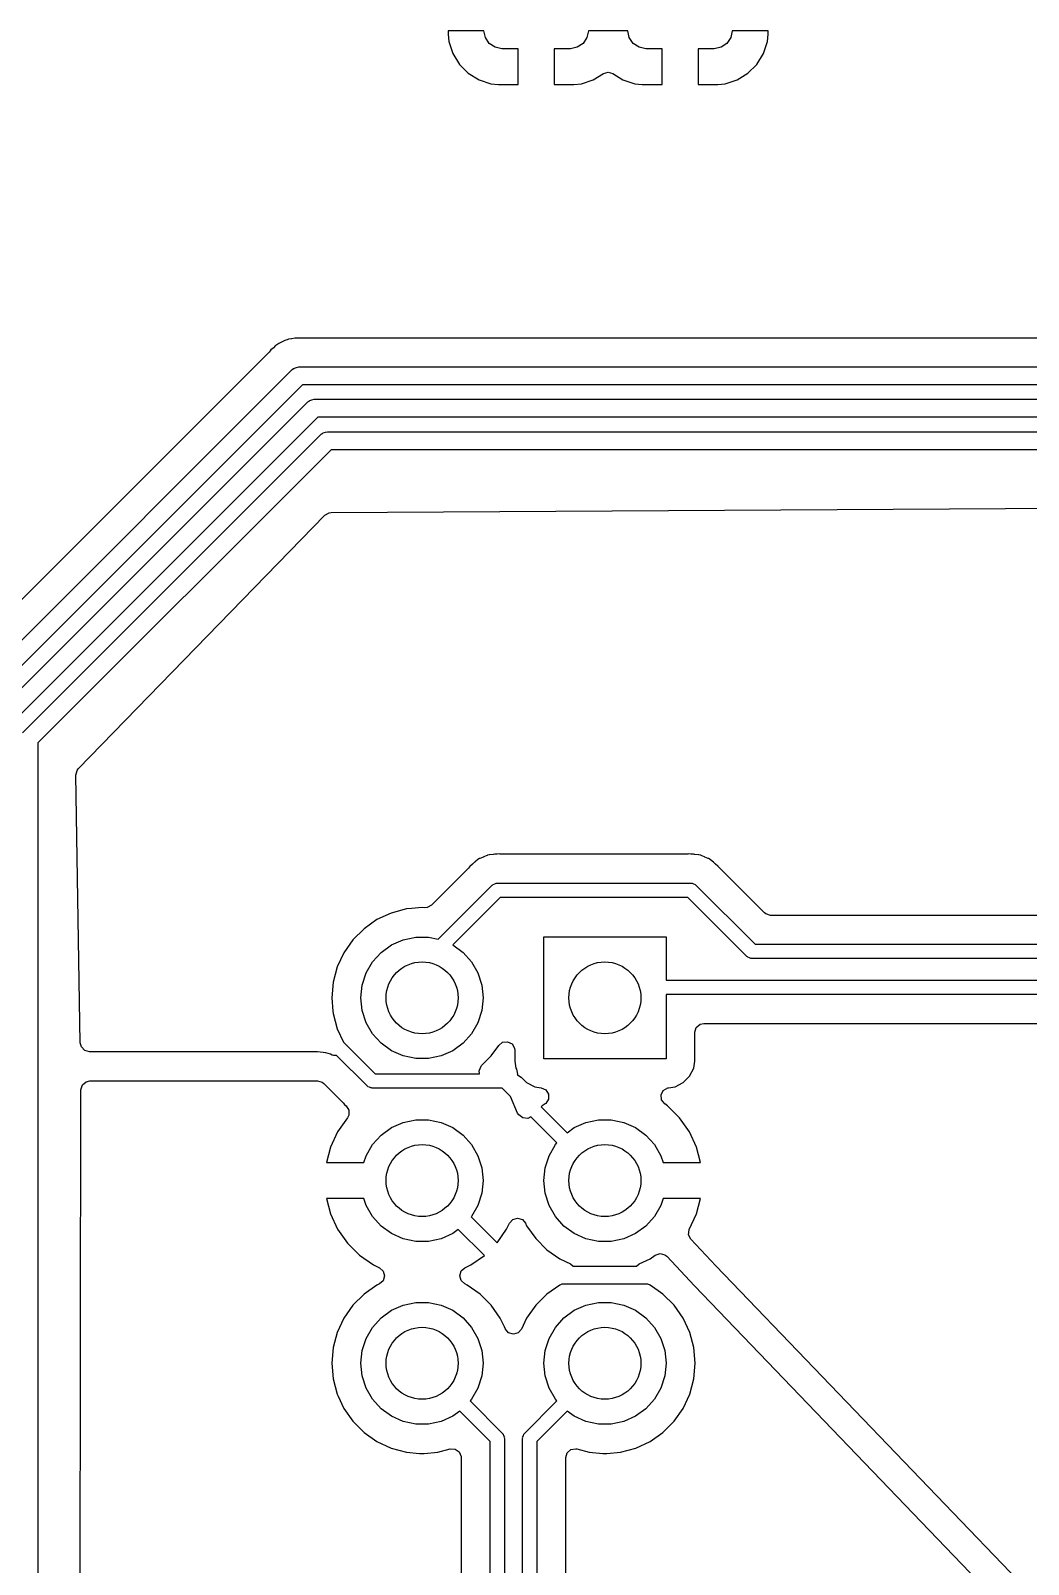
# Model space of a CAD drawing. Extents: x 0.71 to 7.56, y -5.16 to -0.79.
# Drawn here: x 5.849 to 6.395, y -3.257 to -2.417 of the extents above; entities that cross this region are included whole.
import ezdxf

# ---------------------------------------------------------------- set-up
doc = ezdxf.new("R2010")
doc.units = 0
doc.header["$MEASUREMENT"] = 0
doc.layers.add('BLACK', color=7, linetype='CONTINUOUS')

msp = doc.modelspace()

# ---------------------------------------------------------------- linework, layer by layer
at = {"layer": 'BLACK', "linetype": 'CONTINUOUS'}
for p, q in [((6.09744, -2.41732), (6.07776, -2.41732)), ((6.07776, -2.41732), (6.07776, -2.41929)), ((6.09819, -2.42109), (6.09744, -2.41732)), ((6.15453, -2.41732), (6.15378, -2.42109)), ((6.17618, -2.41732), (6.15453, -2.41732)), ((6.17693, -2.42109), (6.17618, -2.41732)), ((6.23327, -2.41732), (6.23252, -2.42109)), ((6.25295, -2.41732), (6.23327, -2.41732)), ((6.25295, -2.41929), (6.25295, -2.41732)), ((6.07776, -2.41929), (6.07817, -2.42333)), ((6.07817, -2.42333), (6.08034, -2.42989)), ((6.10032, -2.42428), (6.09819, -2.42109)), ((6.10352, -2.42642), (6.10032, -2.42428)), ((6.15164, -2.42428), (6.14845, -2.42642)), ((6.15378, -2.42109), (6.15164, -2.42428)), ((6.17906, -2.42428), (6.17693, -2.42109)), ((6.18226, -2.42642), (6.17906, -2.42428)), ((6.23038, -2.42428), (6.22719, -2.42642)), ((6.23252, -2.42109), (6.23038, -2.42428)), ((6.25037, -2.42989), (6.25254, -2.42333)), ((6.25254, -2.42333), (6.25295, -2.41929)), ((6.25254, -2.42333), (6.25254, -2.42333)), ((6.25295, -2.41929), (6.25295, -2.41929)), ((6.08034, -2.42989), (6.08034, -2.42989)), ((6.08034, -2.42989), (6.08396, -2.43576)), ((6.10728, -2.42717), (6.10352, -2.42642)), ((6.11614, -2.42717), (6.10728, -2.42717)), ((6.11614, -2.44685), (6.11614, -2.42717)), ((6.14469, -2.42717), (6.13583, -2.42717)), ((6.13583, -2.42717), (6.13583, -2.44685)), ((6.14845, -2.42642), (6.14469, -2.42717)), ((6.18602, -2.42717), (6.18226, -2.42642)), ((6.19488, -2.42717), (6.18602, -2.42717)), ((6.19488, -2.44685), (6.19488, -2.42717)), ((6.22343, -2.42717), (6.21457, -2.42717)), ((6.21457, -2.42717), (6.21457, -2.44685)), ((6.22719, -2.42642), (6.22343, -2.42717)), ((6.24674, -2.43576), (6.25037, -2.42989)), ((6.25037, -2.42989), (6.25037, -2.42989)), ((6.08396, -2.43576), (6.08884, -2.44064)), ((6.08884, -2.44064), (6.09472, -2.44427)), ((6.15725, -2.44427), (6.16279, -2.44085)), ((6.16279, -2.44085), (6.16544, -2.44012)), ((6.16544, -2.44012), (6.16792, -2.44085)), ((6.16792, -2.44085), (6.17346, -2.44427)), ((6.23599, -2.44427), (6.24186, -2.44064)), ((6.24186, -2.44064), (6.24674, -2.43576)), ((6.09472, -2.44427), (6.09472, -2.44427)), ((6.09472, -2.44427), (6.10127, -2.44644)), ((6.10127, -2.44644), (6.10127, -2.44644)), ((6.10127, -2.44644), (6.10532, -2.44685)), ((6.10532, -2.44685), (6.11614, -2.44685)), ((6.11614, -2.44685), (6.11614, -2.44685)), ((6.13583, -2.44685), (6.14665, -2.44685)), ((6.14665, -2.44685), (6.1507, -2.44644)), ((6.14665, -2.44685), (6.14665, -2.44685)), ((6.1507, -2.44644), (6.15725, -2.44427)), ((6.15725, -2.44427), (6.15725, -2.44427)), ((6.17346, -2.44427), (6.17346, -2.44427)), ((6.17346, -2.44427), (6.18001, -2.44644)), ((6.18001, -2.44644), (6.18001, -2.44644)), ((6.18001, -2.44644), (6.18406, -2.44685)), ((6.18406, -2.44685), (6.19488, -2.44685)), ((6.19488, -2.44685), (6.19488, -2.44685)), ((6.21457, -2.44685), (6.22539, -2.44685)), ((6.22539, -2.44685), (6.22944, -2.44644)), ((6.22539, -2.44685), (6.22539, -2.44685)), ((6.22944, -2.44644), (6.23599, -2.44427)), ((6.23599, -2.44427), (6.23599, -2.44427)), ((5.97989, -2.59322), (5.79861, -2.77449)), ((5.98042, -2.59258), (5.97989, -2.59322)), ((5.9808, -2.59205), (5.98042, -2.59258)), ((5.98209, -2.591), (5.9808, -2.59205)), ((5.98227, -2.59083), (5.98209, -2.591)), ((5.98344, -2.58966), (5.98227, -2.59083)), ((5.98402, -2.58934), (5.98344, -2.58966)), ((5.98344, -2.58966), (5.98344, -2.58966)), ((5.9847, -2.58887), (5.98402, -2.58934)), ((5.98521, -2.58846), (5.9847, -2.58887)), ((5.98673, -2.5878), (5.98521, -2.58846)), ((5.98521, -2.58846), (5.98521, -2.58846)), ((5.98696, -2.58768), (5.98673, -2.5878)), ((5.9884, -2.58687), (5.98696, -2.58768)), ((5.98904, -2.58672), (5.9884, -2.58687)), ((5.9884, -2.58687), (5.9884, -2.58687)), ((5.98983, -2.58645), (5.98904, -2.58672)), ((5.99043, -2.58619), (5.98983, -2.58645)), ((5.99207, -2.58596), (5.99043, -2.58619)), ((5.99232, -2.58592), (5.99207, -2.58596)), ((5.99393, -2.58553), (5.99232, -2.58592)), ((5.99642, -2.58561), (5.99393, -2.58553)), ((5.99393, -2.58553), (5.99393, -2.58553)), ((5.99393, -2.58553), (5.99393, -2.58553)), ((6.62327, -2.58561), (5.99642, -2.58561)), ((5.9934, -2.60216), (5.99351, -2.60213)), ((5.99351, -2.60213), (5.9937, -2.60198)), ((5.9937, -2.60198), (5.99489, -2.60172)), ((5.99489, -2.60172), (5.99606, -2.60138)), ((5.99606, -2.60138), (6.63182, -2.60138)), ((5.80951, -2.78589), (5.99258, -2.60282)), ((5.99258, -2.60282), (5.99329, -2.60229)), ((5.99329, -2.60229), (5.9934, -2.60216)), ((5.9981, -2.61122), (5.81791, -2.79141)), ((6.63386, -2.61122), (5.9981, -2.61122)), ((5.82723, -2.7943), (6.00099, -2.62054)), ((6.00099, -2.62054), (6.0017, -2.62001)), ((6.0017, -2.62001), (6.00181, -2.61988)), ((6.00181, -2.61988), (6.00191, -2.61985)), ((6.00191, -2.61985), (6.00211, -2.6197)), ((6.00211, -2.6197), (6.0033, -2.61944)), ((6.0033, -2.61944), (6.00447, -2.61909)), ((6.00447, -2.61909), (6.65097, -2.61909)), ((6.00651, -2.62894), (5.83563, -2.79982)), ((6.65301, -2.62894), (6.00651, -2.62894)), ((5.84495, -2.80164), (6.00833, -2.63825)), ((6.00833, -2.63825), (6.00903, -2.63773)), ((6.00903, -2.63773), (6.00915, -2.63759)), ((6.00915, -2.63759), (6.00925, -2.63756)), ((6.00925, -2.63756), (6.00945, -2.63741)), ((6.00945, -2.63741), (6.01064, -2.63715)), ((6.01064, -2.63715), (6.01181, -2.63681)), ((6.01181, -2.63681), (6.68157, -2.63681)), ((6.01385, -2.64665), (5.85335, -2.80716)), ((6.6877, -2.64665), (6.01385, -2.64665)), ((6.01386, -2.68109), (6.6515, -2.67718)), ((5.87543, -2.82138), (6.01039, -2.68257)), ((6.01039, -2.68257), (6.01278, -2.68122)), ((6.01278, -2.68122), (6.01386, -2.68109)), ((5.85335, -2.80716), (5.85335, -3.59012)), ((5.87405, -2.82487), (5.87478, -2.82221)), ((5.87658, -2.97138), (5.87405, -2.82487)), ((5.87478, -2.82221), (5.87543, -2.82138)), ((6.09503, -2.87044), (6.09413, -2.87097)), ((6.09518, -2.87032), (6.09503, -2.87044)), ((6.0971, -2.86961), (6.09518, -2.87032)), ((6.09518, -2.87032), (6.09518, -2.87032)), ((6.09726, -2.86954), (6.0971, -2.86961)), ((6.09912, -2.86869), (6.09726, -2.86954)), ((6.0993, -2.86867), (6.09912, -2.86869)), ((6.09912, -2.86869), (6.09912, -2.86869)), ((6.10031, -2.86841), (6.0993, -2.86867)), ((6.10049, -2.86834), (6.10031, -2.86841)), ((6.10253, -2.8682), (6.10049, -2.86834)), ((6.10049, -2.86834), (6.10049, -2.86834)), ((6.1027, -2.86818), (6.10253, -2.8682)), ((6.10331, -2.86809), (6.1027, -2.86818)), ((6.10393, -2.86809), (6.10331, -2.86809)), ((6.10411, -2.86808), (6.10393, -2.86809)), ((6.10463, -2.86805), (6.10411, -2.86808)), ((6.10614, -2.86794), (6.10463, -2.86805)), ((6.10633, -2.86798), (6.10614, -2.86794)), ((6.10614, -2.86794), (6.10614, -2.86794)), ((6.10737, -2.86809), (6.10633, -2.86798)), ((6.20799, -2.86809), (6.10737, -2.86809)), ((6.20902, -2.86798), (6.20799, -2.86809)), ((6.20921, -2.86794), (6.20902, -2.86798)), ((6.21055, -2.86803), (6.20921, -2.86794)), ((6.20921, -2.86794), (6.20921, -2.86794)), ((6.21125, -2.86808), (6.21055, -2.86803)), ((6.21142, -2.86809), (6.21125, -2.86808)), ((6.21204, -2.86809), (6.21142, -2.86809)), ((6.21265, -2.86818), (6.21204, -2.86809)), ((6.21282, -2.8682), (6.21265, -2.86818)), ((6.21486, -2.86834), (6.21282, -2.8682)), ((6.21504, -2.86841), (6.21486, -2.86834)), ((6.21605, -2.86867), (6.21504, -2.86841)), ((6.21624, -2.86869), (6.21605, -2.86867)), ((6.2181, -2.86954), (6.21624, -2.86869)), ((6.21624, -2.86869), (6.21624, -2.86869)), ((6.21826, -2.86961), (6.2181, -2.86954)), ((6.22017, -2.87032), (6.21826, -2.86961)), ((6.22032, -2.87044), (6.22017, -2.87032)), ((6.22017, -2.87032), (6.22017, -2.87032)), ((6.22122, -2.87097), (6.22032, -2.87044)), ((6.08892, -2.87573), (6.0687, -2.89595)), ((6.08958, -2.87492), (6.08892, -2.87573)), ((6.08968, -2.87476), (6.08958, -2.87492)), ((6.09122, -2.87342), (6.08968, -2.87476)), ((6.08968, -2.87476), (6.08968, -2.87476)), ((6.09135, -2.8733), (6.09122, -2.87342)), ((6.09179, -2.87287), (6.09135, -2.8733)), ((6.09228, -2.87249), (6.09179, -2.87287)), ((6.09242, -2.87239), (6.09228, -2.87249)), ((6.09302, -2.87187), (6.09242, -2.87239)), ((6.09396, -2.87105), (6.09302, -2.87187)), ((6.09413, -2.87097), (6.09396, -2.87105)), ((6.09396, -2.87105), (6.09396, -2.87105)), ((6.22139, -2.87105), (6.22122, -2.87097)), ((6.22294, -2.87239), (6.22139, -2.87105)), ((6.22139, -2.87105), (6.22139, -2.87105)), ((6.22139, -2.87105), (6.22139, -2.87105)), ((6.22307, -2.87249), (6.22294, -2.87239)), ((6.22357, -2.87287), (6.22307, -2.87249)), ((6.224, -2.8733), (6.22357, -2.87287)), ((6.22357, -2.87287), (6.22357, -2.87287)), ((6.22413, -2.87342), (6.224, -2.8733)), ((6.2254, -2.87452), (6.22413, -2.87342)), ((6.22567, -2.87476), (6.2254, -2.87452)), ((6.22578, -2.87492), (6.22567, -2.87476)), ((6.22567, -2.87476), (6.22567, -2.87476)), ((6.22643, -2.87573), (6.22578, -2.87492)), ((6.25083, -2.90013), (6.22643, -2.87573)), ((6.07242, -2.91453), (6.10194, -2.88501)), ((6.10194, -2.88501), (6.10222, -2.88487)), ((6.10222, -2.88487), (6.10241, -2.88461)), ((6.10241, -2.88461), (6.10329, -2.88433)), ((6.10329, -2.88433), (6.10411, -2.88391)), ((6.10411, -2.88391), (6.10442, -2.88396)), ((6.10442, -2.88396), (6.10472, -2.88386)), ((6.10472, -2.88386), (6.21063, -2.88386)), ((6.21063, -2.88386), (6.21093, -2.88396)), ((6.21093, -2.88396), (6.21125, -2.88391)), ((6.21125, -2.88391), (6.21207, -2.88433)), ((6.21207, -2.88433), (6.21294, -2.88461)), ((6.21294, -2.88461), (6.21313, -2.88487)), ((6.21313, -2.88487), (6.21341, -2.88501)), ((6.21341, -2.88501), (6.24573, -2.91732)), ((6.10636, -2.89173), (6.08036, -2.91773)), ((6.209, -2.89173), (6.10636, -2.89173)), ((6.24131, -2.92404), (6.209, -2.89173)), ((6.03887, -2.90388), (6.03182, -2.90882)), ((6.04668, -2.90024), (6.03887, -2.90388)), ((6.03887, -2.90388), (6.03887, -2.90388)), ((6.055, -2.89801), (6.04668, -2.90024)), ((6.04668, -2.90024), (6.04668, -2.90024)), ((6.05786, -2.89776), (6.055, -2.89801)), ((6.055, -2.89801), (6.055, -2.89801)), ((6.06358, -2.89726), (6.05786, -2.89776)), ((6.06482, -2.89737), (6.06358, -2.89726)), ((6.06358, -2.89726), (6.06358, -2.89726)), ((6.06628, -2.89727), (6.06482, -2.89737)), ((6.0687, -2.89595), (6.06628, -2.89727)), ((6.25164, -2.90078), (6.25083, -2.90013)), ((6.25428, -2.90156), (6.25164, -2.90078)), ((6.52356, -2.90156), (6.25428, -2.90156)), ((6.03182, -2.90882), (6.02572, -2.91491)), ((6.02572, -2.91491), (6.02078, -2.92197)), ((6.04119, -2.92181), (6.04685, -2.9177)), ((6.04685, -2.9177), (6.05324, -2.91485)), ((6.05324, -2.91485), (6.06008, -2.9134)), ((6.06008, -2.9134), (6.06708, -2.9134)), ((6.06708, -2.9134), (6.07242, -2.91453)), ((6.08036, -2.91773), (6.08597, -2.92181)), ((6.13012, -2.98014), (6.13012, -2.91321)), ((6.13012, -2.91321), (6.19705, -2.91321)), ((6.19705, -2.91321), (6.19705, -2.93701)), ((6.24573, -2.91732), (6.52621, -2.91732)), ((6.02078, -2.92197), (6.01714, -2.92977)), ((6.02078, -2.92197), (6.02078, -2.92197)), ((6.03301, -2.93307), (6.03651, -2.92701)), ((6.03651, -2.92701), (6.04119, -2.92181)), ((6.08597, -2.92181), (6.09066, -2.92701)), ((6.09066, -2.92701), (6.09415, -2.93307)), ((6.24159, -2.92419), (6.24131, -2.92404)), ((6.24178, -2.92444), (6.24159, -2.92419)), ((6.24266, -2.92473), (6.24178, -2.92444)), ((6.24348, -2.92515), (6.24266, -2.92473)), ((6.24379, -2.9251), (6.24348, -2.92515)), ((6.24409, -2.9252), (6.24379, -2.9251)), ((6.52458, -2.9252), (6.24409, -2.9252)), ((6.01714, -2.92977), (6.01491, -2.9381)), ((6.01714, -2.92977), (6.01714, -2.92977)), ((6.03085, -2.93972), (6.03301, -2.93307)), ((6.09415, -2.93307), (6.09632, -2.93972)), ((6.19705, -2.93701), (6.52362, -2.93701)), ((6.01491, -2.9381), (6.01416, -2.94668)), ((6.01491, -2.9381), (6.01491, -2.9381)), ((6.03012, -2.94668), (6.03085, -2.93972)), ((6.09632, -2.93972), (6.09705, -2.94668)), ((6.52199, -2.94488), (6.19705, -2.94488)), ((6.19705, -2.94488), (6.19705, -2.98014)), ((6.01416, -2.94668), (6.0148, -2.95394)), ((6.0148, -2.95394), (6.01491, -2.95526)), ((6.03085, -2.95363), (6.03012, -2.94668)), ((6.03301, -2.96029), (6.03085, -2.95363)), ((6.09632, -2.95363), (6.09415, -2.96029)), ((6.09705, -2.94668), (6.09632, -2.95363)), ((6.01491, -2.95526), (6.01491, -2.95526)), ((6.01491, -2.95526), (6.01714, -2.96358)), ((6.03651, -2.96635), (6.03301, -2.96029)), ((6.09415, -2.96029), (6.09066, -2.96635)), ((6.21281, -2.96553), (6.21359, -2.96289)), ((6.21359, -2.96289), (6.21567, -2.96109)), ((6.21567, -2.96109), (6.2177, -2.96065)), ((6.2177, -2.96065), (6.51344, -2.96065)), ((5.87714, -2.97355), (5.87658, -2.97138)), ((6.01714, -2.96358), (6.01714, -2.96358)), ((6.01714, -2.96358), (6.01714, -2.96358)), ((6.01714, -2.96358), (6.02055, -2.97089)), ((6.02055, -2.97089), (6.03785, -2.98819)), ((6.04119, -2.97155), (6.03651, -2.96635)), ((6.09066, -2.96635), (6.08597, -2.97155)), ((6.10547, -2.97269), (6.10762, -2.97097)), ((6.10762, -2.97097), (6.11035, -2.97069)), ((6.11035, -2.97069), (6.11281, -2.97193)), ((6.21281, -2.98138), (6.21281, -2.96553)), ((5.87905, -2.97553), (5.87714, -2.97355)), ((5.88169, -2.97616), (5.87905, -2.97553)), ((5.8817, -2.97616), (5.88169, -2.97616)), ((5.88169, -2.97616), (5.88169, -2.97616)), ((5.88172, -2.97617), (5.8817, -2.97616)), ((5.88182, -2.97616), (5.88172, -2.97617)), ((6.00633, -2.97616), (5.88182, -2.97616)), ((5.88182, -2.97616), (5.88182, -2.97616)), ((6.01083, -2.97681), (6.00633, -2.97616)), ((6.01215, -2.9772), (6.01083, -2.97681)), ((6.01083, -2.97681), (6.01083, -2.97681)), ((6.01347, -2.97758), (6.01215, -2.9772)), ((6.01433, -2.97799), (6.01347, -2.97758)), ((6.01508, -2.97827), (6.01433, -2.97799)), ((6.01679, -2.97826), (6.01508, -2.97827)), ((6.03344, -2.99491), (6.01679, -2.97826)), ((6.04685, -2.97566), (6.04119, -2.97155)), ((6.05324, -2.9785), (6.04685, -2.97566)), ((6.06008, -2.97996), (6.05324, -2.9785)), ((6.07392, -2.9785), (6.06708, -2.97996)), ((6.08031, -2.97566), (6.07392, -2.9785)), ((6.08597, -2.97155), (6.08031, -2.97566)), ((6.0985, -2.98138), (6.10144, -2.97844)), ((6.10144, -2.97844), (6.10547, -2.97269)), ((6.11281, -2.97193), (6.1142, -2.9743)), ((6.1142, -2.9743), (6.11435, -2.97549)), ((6.11435, -2.97549), (6.11435, -2.98138)), ((6.03785, -2.98819), (6.09495, -2.98819)), ((6.06708, -2.97996), (6.06008, -2.97996)), ((6.09471, -2.98655), (6.09586, -2.98405)), ((6.09495, -2.98819), (6.09471, -2.98655)), ((6.09586, -2.98405), (6.09609, -2.98379)), ((6.09609, -2.98379), (6.0985, -2.98138)), ((6.11435, -2.98138), (6.11494, -2.98507)), ((6.11494, -2.98507), (6.11527, -2.98574)), ((6.11527, -2.98574), (6.11578, -2.98844)), ((6.19705, -2.98014), (6.13012, -2.98014)), ((6.20996, -2.98953), (6.21223, -2.98507)), ((6.21223, -2.98507), (6.21281, -2.98138)), ((6.21223, -2.98507), (6.21223, -2.98507)), ((6.21223, -2.98507), (6.21223, -2.98507)), ((5.87693, -2.997), (5.87771, -2.99436)), ((5.87771, -2.99436), (5.87979, -2.99256)), ((5.87979, -2.99256), (5.88182, -2.99213)), ((5.88182, -2.99213), (6.00633, -2.99213)), ((6.00633, -2.99213), (6.00897, -2.9929)), ((6.00897, -2.9929), (6.00978, -2.99356)), ((6.00978, -2.99356), (6.02042, -3.00419)), ((6.03372, -2.99505), (6.03344, -2.99491)), ((6.03391, -2.99531), (6.03372, -2.99505)), ((6.03478, -2.9956), (6.03391, -2.99531)), ((6.0356, -2.99601), (6.03478, -2.9956)), ((6.03592, -2.99596), (6.0356, -2.99601)), ((6.03622, -2.99606), (6.03592, -2.99596)), ((6.1074, -2.99606), (6.03622, -2.99606)), ((6.11199, -3.00065), (6.1074, -2.99606)), ((6.11578, -2.98844), (6.11562, -2.98883)), ((6.11562, -2.98883), (6.11576, -2.98884)), ((6.11576, -2.98884), (6.11771, -2.99003)), ((6.11771, -2.99003), (6.12073, -2.99306)), ((6.12073, -2.99306), (6.12073, -2.99306)), ((6.12073, -2.99306), (6.12073, -2.99306)), ((6.12073, -2.99306), (6.12518, -2.99532)), ((6.12518, -2.99532), (6.12518, -2.99532)), ((6.12518, -2.99532), (6.12519, -2.99532)), ((6.12519, -2.99532), (6.12881, -2.9959)), ((6.12881, -2.9959), (6.13129, -2.99708)), ((6.19556, -2.99738), (6.19794, -2.99598)), ((6.19794, -2.99598), (6.19836, -2.9959)), ((6.19836, -2.9959), (6.20198, -2.99532)), ((6.20198, -2.99532), (6.20643, -2.99306)), ((6.20643, -2.99306), (6.20996, -2.98953)), ((5.87599, -3.58067), (5.87693, -2.997)), ((6.02042, -3.00419), (6.02107, -3.005)), ((6.02107, -3.005), (6.02118, -3.00516)), ((6.11585, -3.00975), (6.11199, -3.00065)), ((6.13084, -3.00472), (6.12929, -3.00581)), ((6.13119, -3.00445), (6.13084, -3.00472)), ((6.13271, -3.00216), (6.13119, -3.00445)), ((6.13129, -2.99708), (6.13274, -2.99941)), ((6.13274, -2.99941), (6.13271, -3.00216)), ((6.19432, -2.99983), (6.19556, -2.99738)), ((6.19461, -3.00257), (6.19432, -2.99983)), ((6.19632, -3.00472), (6.19461, -3.00257)), ((6.19788, -3.00581), (6.19632, -3.00472)), ((6.02275, -3.01232), (6.01738, -3.02)), ((6.02118, -3.00516), (6.02118, -3.00516)), ((6.02118, -3.00516), (6.02195, -3.00583)), ((6.02195, -3.00583), (6.02344, -3.00815)), ((6.02344, -3.0109), (6.02275, -3.01232)), ((6.02344, -3.00815), (6.02344, -3.0109)), ((6.05324, -3.01485), (6.06008, -3.0134)), ((6.06008, -3.0134), (6.06708, -3.0134)), ((6.06708, -3.0134), (6.07392, -3.01485)), ((6.11643, -3.01078), (6.11585, -3.00975)), ((6.11864, -3.01242), (6.11643, -3.01078)), ((6.12138, -3.01262), (6.11864, -3.01242)), ((6.12305, -3.01171), (6.12138, -3.01262)), ((6.13738, -3.02604), (6.12305, -3.01171)), ((6.12929, -3.00581), (6.12878, -3.00631)), ((6.12878, -3.00631), (6.14298, -3.02051)), ((6.15324, -3.01485), (6.16008, -3.0134)), ((6.16008, -3.0134), (6.16708, -3.0134)), ((6.16708, -3.0134), (6.17392, -3.01485)), ((6.20445, -3.01238), (6.19788, -3.00581)), ((6.20979, -3.02), (6.20445, -3.01238)), ((6.20445, -3.01238), (6.20445, -3.01238)), ((6.01738, -3.02), (6.01345, -3.02843)), ((6.01738, -3.02), (6.01738, -3.02)), ((6.03651, -3.02701), (6.04119, -3.02181)), ((6.04119, -3.02181), (6.04685, -3.0177)), ((6.04685, -3.0177), (6.05324, -3.01485)), ((6.07392, -3.01485), (6.08031, -3.0177)), ((6.08031, -3.0177), (6.08597, -3.02181)), ((6.08597, -3.02181), (6.09066, -3.02701)), ((6.14298, -3.02051), (6.14685, -3.0177)), ((6.14685, -3.0177), (6.15324, -3.01485)), ((6.17392, -3.01485), (6.18031, -3.0177)), ((6.18031, -3.0177), (6.18597, -3.02181)), ((6.18597, -3.02181), (6.19066, -3.02701)), ((6.21372, -3.02843), (6.20979, -3.02)), ((6.20979, -3.02), (6.20979, -3.02)), ((6.01345, -3.02843), (6.0112, -3.03683)), ((6.01345, -3.02843), (6.01345, -3.02843)), ((6.03301, -3.03307), (6.03651, -3.02701)), ((6.09066, -3.02701), (6.09415, -3.03307)), ((6.13301, -3.03307), (6.13651, -3.02701)), ((6.13651, -3.02701), (6.13738, -3.02604)), ((6.19066, -3.02701), (6.19415, -3.03307)), ((6.21597, -3.03683), (6.21372, -3.02843)), ((6.21372, -3.02843), (6.21372, -3.02843)), ((6.0112, -3.03683), (6.0112, -3.03683)), ((6.0112, -3.03683), (6.03179, -3.03683)), ((6.03179, -3.03683), (6.03301, -3.03307)), ((6.09415, -3.03307), (6.09632, -3.03972)), ((6.13085, -3.03972), (6.13301, -3.03307)), ((6.19415, -3.03307), (6.19538, -3.03683)), ((6.19538, -3.03683), (6.21597, -3.03683)), ((6.21597, -3.03683), (6.21597, -3.03683)), ((6.09632, -3.03972), (6.09705, -3.04668)), ((6.09705, -3.04668), (6.09632, -3.05363)), ((6.13012, -3.04668), (6.13085, -3.03972)), ((6.13085, -3.05363), (6.13012, -3.04668)), ((6.09632, -3.05363), (6.09415, -3.06029)), ((6.13301, -3.06029), (6.13085, -3.05363)), ((6.03179, -3.05652), (6.0112, -3.05652)), ((6.0112, -3.05652), (6.01345, -3.06492)), ((6.03301, -3.06029), (6.03179, -3.05652)), ((6.03651, -3.06635), (6.03301, -3.06029)), ((6.09415, -3.06029), (6.09066, -3.06635)), ((6.13651, -3.06635), (6.13301, -3.06029)), ((6.19415, -3.06029), (6.19066, -3.06635)), ((6.19538, -3.05652), (6.19415, -3.06029)), ((6.21597, -3.05652), (6.19538, -3.05652)), ((6.21372, -3.06492), (6.21597, -3.05652)), ((6.01345, -3.06492), (6.01345, -3.06492)), ((6.01345, -3.06492), (6.01738, -3.07335)), ((6.04119, -3.07155), (6.03651, -3.06635)), ((6.04685, -3.07566), (6.04119, -3.07155)), ((6.09066, -3.06635), (6.09045, -3.06658)), ((6.09045, -3.06658), (6.10461, -3.08075)), ((6.10979, -3.07335), (6.11132, -3.07007)), ((6.11132, -3.07007), (6.11314, -3.068)), ((6.11314, -3.068), (6.11578, -3.06725)), ((6.11578, -3.06725), (6.11842, -3.06805)), ((6.11842, -3.06805), (6.12017, -3.07007)), ((6.12017, -3.07007), (6.12078, -3.07139)), ((6.12078, -3.07139), (6.12078, -3.07139)), ((6.12078, -3.07139), (6.12572, -3.07844)), ((6.14119, -3.07155), (6.13651, -3.06635)), ((6.14685, -3.07566), (6.14119, -3.07155)), ((6.18597, -3.07155), (6.18031, -3.07566)), ((6.19066, -3.06635), (6.18597, -3.07155)), ((6.20978, -3.07337), (6.21372, -3.06492)), ((6.21372, -3.06492), (6.21372, -3.06492)), ((6.01738, -3.07335), (6.02271, -3.08097)), ((6.05324, -3.0785), (6.04685, -3.07566)), ((6.06008, -3.07996), (6.05324, -3.0785)), ((6.06708, -3.07996), (6.06008, -3.07996)), ((6.07392, -3.0785), (6.06708, -3.07996)), ((6.08031, -3.07566), (6.07392, -3.0785)), ((6.08338, -3.07343), (6.08031, -3.07566)), ((6.09765, -3.08771), (6.08338, -3.07343)), ((6.10461, -3.08075), (6.10979, -3.07335)), ((6.12572, -3.07844), (6.13182, -3.08454)), ((6.15324, -3.0785), (6.14685, -3.07566)), ((6.16008, -3.07996), (6.15324, -3.0785)), ((6.16708, -3.07996), (6.16008, -3.07996)), ((6.17392, -3.0785), (6.16708, -3.07996)), ((6.18031, -3.07566), (6.17392, -3.0785)), ((6.2094, -3.07629), (6.2097, -3.07356)), ((6.21063, -3.07875), (6.2094, -3.07629)), ((6.2097, -3.07356), (6.20978, -3.07337)), ((6.2242, -3.09337), (6.21063, -3.07875)), ((6.02271, -3.08097), (6.02929, -3.08755)), ((6.02929, -3.08755), (6.03691, -3.09288)), ((6.09026, -3.09288), (6.09765, -3.08771)), ((6.13182, -3.08454), (6.13887, -3.08948)), ((6.18829, -3.08948), (6.19118, -3.08746)), ((6.19118, -3.08746), (6.19378, -3.08658)), ((6.19378, -3.08658), (6.19645, -3.08725)), ((6.19645, -3.08725), (6.19755, -3.08813)), ((6.19755, -3.08813), (6.2126, -3.10433)), ((6.03691, -3.09288), (6.04019, -3.09441)), ((6.04019, -3.09441), (6.04226, -3.09623)), ((6.04226, -3.09623), (6.04301, -3.09888)), ((6.08416, -3.0988), (6.08495, -3.09617)), ((6.08495, -3.09617), (6.08697, -3.09441)), ((6.08697, -3.09441), (6.09026, -3.09288)), ((6.13887, -3.08948), (6.13887, -3.08948)), ((6.13887, -3.08948), (6.14483, -3.09225)), ((6.14483, -3.09225), (6.14625, -3.0935)), ((6.14625, -3.0935), (6.1809, -3.0935)), ((6.1809, -3.0935), (6.18234, -3.09225)), ((6.18234, -3.09225), (6.18829, -3.08948)), ((6.73611, -3.62582), (6.2242, -3.09337)), ((6.03887, -3.10388), (6.03182, -3.10882)), ((6.04019, -3.10326), (6.03887, -3.10388)), ((6.03887, -3.10388), (6.03887, -3.10388)), ((6.04221, -3.10151), (6.04019, -3.10326)), ((6.04301, -3.09888), (6.04221, -3.10151)), ((6.08491, -3.10144), (6.08416, -3.0988)), ((6.08697, -3.10326), (6.08491, -3.10144)), ((6.08829, -3.10388), (6.08697, -3.10326)), ((6.09535, -3.10882), (6.08829, -3.10388)), ((6.08829, -3.10388), (6.08829, -3.10388)), ((6.13887, -3.10388), (6.13182, -3.10882)), ((6.14001, -3.10335), (6.13887, -3.10388)), ((6.13887, -3.10388), (6.13887, -3.10388)), ((6.18715, -3.10335), (6.14001, -3.10335)), ((6.18829, -3.10388), (6.18715, -3.10335)), ((6.19535, -3.10882), (6.18829, -3.10388)), ((6.2126, -3.10433), (6.75197, -3.66535)), ((6.03182, -3.10882), (6.02572, -3.11491)), ((6.05324, -3.11485), (6.06008, -3.1134)), ((6.06008, -3.1134), (6.06708, -3.1134)), ((6.06708, -3.1134), (6.07392, -3.11485)), ((6.10144, -3.11491), (6.09535, -3.10882)), ((6.13182, -3.10882), (6.12572, -3.11491)), ((6.15324, -3.11485), (6.16008, -3.1134)), ((6.16008, -3.1134), (6.16708, -3.1134)), ((6.16708, -3.1134), (6.17392, -3.11485)), ((6.20144, -3.11491), (6.19535, -3.10882)), ((6.02078, -3.12197), (6.01714, -3.12977)), ((6.02572, -3.11491), (6.02078, -3.12197)), ((6.02078, -3.12197), (6.02078, -3.12197)), ((6.03651, -3.12701), (6.04119, -3.12181)), ((6.04119, -3.12181), (6.04685, -3.1177)), ((6.04685, -3.1177), (6.05324, -3.11485)), ((6.07392, -3.11485), (6.08031, -3.1177)), ((6.08031, -3.1177), (6.08597, -3.12181)), ((6.08597, -3.12181), (6.09066, -3.12701)), ((6.10638, -3.12197), (6.10144, -3.11491)), ((6.10144, -3.11491), (6.10144, -3.11491)), ((6.10859, -3.1267), (6.10638, -3.12197)), ((6.10638, -3.12197), (6.10638, -3.12197)), ((6.10638, -3.12197), (6.10638, -3.12197)), ((6.12078, -3.12197), (6.11801, -3.12792)), ((6.12572, -3.11491), (6.12078, -3.12197)), ((6.12078, -3.12197), (6.12078, -3.12197)), ((6.13651, -3.12701), (6.14119, -3.12181)), ((6.14119, -3.12181), (6.14685, -3.1177)), ((6.14685, -3.1177), (6.15324, -3.11485)), ((6.17392, -3.11485), (6.18031, -3.1177)), ((6.18031, -3.1177), (6.18597, -3.12181)), ((6.18597, -3.12181), (6.19066, -3.12701)), ((6.20638, -3.12197), (6.20144, -3.11491)), ((6.20144, -3.11491), (6.20144, -3.11491)), ((6.21002, -3.12977), (6.20638, -3.12197)), ((6.20638, -3.12197), (6.20638, -3.12197)), ((6.20638, -3.12197), (6.20638, -3.12197)), ((6.01714, -3.12977), (6.01491, -3.1381)), ((6.01714, -3.12977), (6.01714, -3.12977)), ((6.03301, -3.13307), (6.03651, -3.12701)), ((6.09066, -3.12701), (6.09415, -3.13307)), ((6.10916, -3.12792), (6.10859, -3.1267)), ((6.11091, -3.12994), (6.10916, -3.12792)), ((6.11354, -3.13074), (6.11091, -3.12994)), ((6.11619, -3.12999), (6.11354, -3.13074)), ((6.11801, -3.12792), (6.11619, -3.12999)), ((6.13301, -3.13307), (6.13651, -3.12701)), ((6.19066, -3.12701), (6.19415, -3.13307)), ((6.21225, -3.1381), (6.21002, -3.12977)), ((6.01491, -3.1381), (6.01416, -3.14668)), ((6.01491, -3.1381), (6.01491, -3.1381)), ((6.03085, -3.13972), (6.03301, -3.13307)), ((6.09415, -3.13307), (6.09632, -3.13972)), ((6.13085, -3.13972), (6.13301, -3.13307)), ((6.19415, -3.13307), (6.19632, -3.13972)), ((6.213, -3.14668), (6.21225, -3.1381)), ((6.01416, -3.14668), (6.01416, -3.14668)), ((6.01416, -3.14668), (6.01491, -3.15526)), ((6.03012, -3.14668), (6.03085, -3.13972)), ((6.03085, -3.15363), (6.03012, -3.14668)), ((6.09632, -3.13972), (6.09705, -3.14668)), ((6.09705, -3.14668), (6.09632, -3.15363)), ((6.13012, -3.14668), (6.13085, -3.13972)), ((6.13085, -3.15363), (6.13012, -3.14668)), ((6.19632, -3.13972), (6.19705, -3.14668)), ((6.19705, -3.14668), (6.19632, -3.15363)), ((6.21225, -3.15526), (6.213, -3.14668)), ((6.01491, -3.15526), (6.01491, -3.15526)), ((6.01491, -3.15526), (6.01714, -3.16358)), ((6.03301, -3.16029), (6.03085, -3.15363)), ((6.09632, -3.15363), (6.09415, -3.16029)), ((6.13301, -3.16029), (6.13085, -3.15363)), ((6.19632, -3.15363), (6.19415, -3.16029)), ((6.21002, -3.16358), (6.21225, -3.15526)), ((6.01714, -3.16358), (6.01714, -3.16358)), ((6.01714, -3.16358), (6.01714, -3.16358)), ((6.01714, -3.16358), (6.01767, -3.16472)), ((6.03651, -3.16635), (6.03301, -3.16029)), ((6.09415, -3.16029), (6.09066, -3.16635)), ((6.13651, -3.16635), (6.13301, -3.16029)), ((6.19415, -3.16029), (6.19066, -3.16635)), ((6.20638, -3.17139), (6.21002, -3.16358)), ((6.01767, -3.16472), (6.02078, -3.17139)), ((6.02078, -3.17139), (6.02078, -3.17139)), ((6.02078, -3.17139), (6.02572, -3.17844)), ((6.04119, -3.17155), (6.03651, -3.16635)), ((6.04685, -3.17566), (6.04119, -3.17155)), ((6.08418, -3.17285), (6.08031, -3.17566)), ((6.10079, -3.18945), (6.08418, -3.17285)), ((6.09066, -3.16635), (6.08979, -3.16731)), ((6.08979, -3.16731), (6.10751, -3.18503)), ((6.11966, -3.18503), (6.13738, -3.16731)), ((6.14298, -3.17285), (6.12638, -3.18945)), ((6.13738, -3.16731), (6.13651, -3.16635)), ((6.14685, -3.17566), (6.14298, -3.17285)), ((6.18597, -3.17155), (6.18031, -3.17566)), ((6.19066, -3.16635), (6.18597, -3.17155)), ((6.20144, -3.17844), (6.20638, -3.17139)), ((6.02572, -3.17844), (6.03182, -3.18454)), ((6.05324, -3.1785), (6.04685, -3.17566)), ((6.06008, -3.17996), (6.05324, -3.1785)), ((6.06708, -3.17996), (6.06008, -3.17996)), ((6.07392, -3.1785), (6.06708, -3.17996)), ((6.08031, -3.17566), (6.07392, -3.1785)), ((6.15324, -3.1785), (6.14685, -3.17566)), ((6.16008, -3.17996), (6.15324, -3.1785)), ((6.16708, -3.17996), (6.16008, -3.17996)), ((6.17392, -3.1785), (6.16708, -3.17996)), ((6.18031, -3.17566), (6.17392, -3.1785)), ((6.19535, -3.18454), (6.20144, -3.17844)), ((6.03182, -3.18454), (6.03887, -3.18948)), ((6.03887, -3.18948), (6.04668, -3.19312)), ((6.10079, -3.41181), (6.10079, -3.18945)), ((6.10751, -3.18503), (6.10765, -3.18532)), ((6.10765, -3.18532), (6.10791, -3.1855)), ((6.10791, -3.1855), (6.10819, -3.18638)), ((6.10819, -3.18638), (6.10861, -3.1872)), ((6.10861, -3.1872), (6.10856, -3.18752)), ((6.10856, -3.18752), (6.10866, -3.18782)), ((6.10866, -3.18782), (6.10866, -3.41018)), ((6.1185, -3.18782), (6.1186, -3.18752)), ((6.1185, -3.40726), (6.1185, -3.18782)), ((6.11855, -3.1872), (6.11897, -3.18638)), ((6.1186, -3.18752), (6.11855, -3.1872)), ((6.11897, -3.18638), (6.11926, -3.1855)), ((6.11926, -3.1855), (6.11951, -3.18532)), ((6.11951, -3.18532), (6.11966, -3.18503)), ((6.12638, -3.18945), (6.12638, -3.40563)), ((6.18049, -3.19312), (6.18829, -3.18948)), ((6.18829, -3.18948), (6.19535, -3.18454)), ((6.04668, -3.19312), (6.055, -3.19535)), ((6.055, -3.19535), (6.0622, -3.19598)), ((6.0622, -3.19598), (6.06358, -3.1961)), ((6.06358, -3.1961), (6.0647, -3.196)), ((6.06358, -3.1961), (6.06358, -3.1961)), ((6.06358, -3.1961), (6.06358, -3.1961)), ((6.0647, -3.196), (6.07216, -3.19535)), ((6.07216, -3.19535), (6.07887, -3.19355)), ((6.07887, -3.19355), (6.08162, -3.19361)), ((6.08162, -3.19361), (6.0839, -3.19516)), ((6.0839, -3.19516), (6.08499, -3.19768)), ((6.08499, -3.19768), (6.08502, -3.19826)), ((6.14215, -3.19826), (6.14292, -3.19563)), ((6.14292, -3.19563), (6.145, -3.19382)), ((6.145, -3.19382), (6.14772, -3.19343)), ((6.14772, -3.19343), (6.14829, -3.19355)), ((6.14829, -3.19355), (6.155, -3.19535)), ((6.155, -3.19535), (6.16239, -3.19599)), ((6.16239, -3.19599), (6.16358, -3.1961)), ((6.16358, -3.1961), (6.1647, -3.196)), ((6.16358, -3.1961), (6.16358, -3.1961)), ((6.16358, -3.1961), (6.16358, -3.1961)), ((6.1647, -3.196), (6.17216, -3.19535)), ((6.17216, -3.19535), (6.18049, -3.19312)), ((6.08502, -3.19826), (6.08502, -3.40917)), ((6.14215, -3.39707), (6.14215, -3.19826))]:
    msp.add_line(p, q, dxfattribs=at)
at = {"layer": 'BLACK'}
for centre in [(6.06358, -2.94668), (6.16358, -2.94668), (6.06358, -3.04668), (6.16358, -3.04668), (6.06358, -3.14668), (6.16358, -3.14668)]:
    msp.add_circle(centre, 0.019685, dxfattribs=at)

doc.saveas('drawing.dxf')
